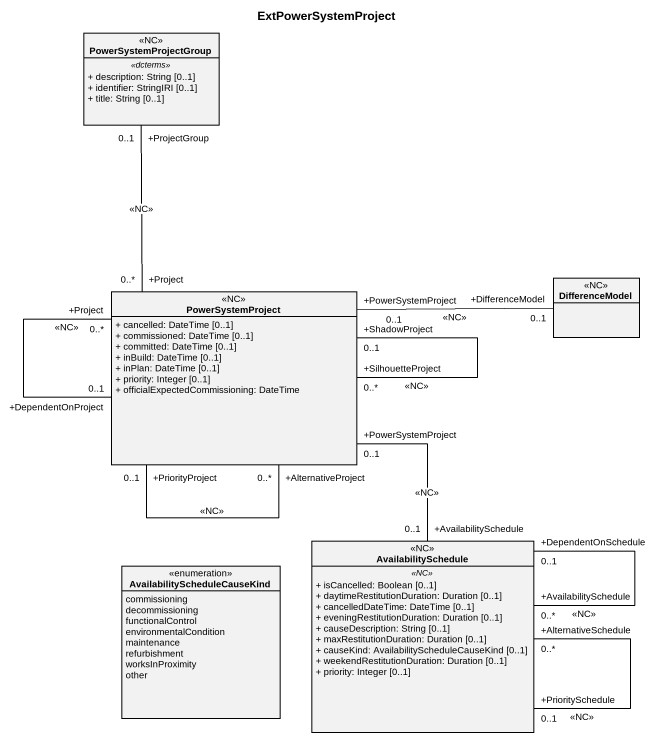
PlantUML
@startuml
title ExtPowerSystemProject
hide circle
hide empty members
skinparam classAttributeIconSize 0
class PowerSystemProjectGroup <<NC>> {
  .. <<dcterms>> ..
  + description: String [0..1]
  + identifier: StringIRI [0..1]
  + title: String [0..1]
}
class PowerSystemProject <<NC>> {
  + cancelled: DateTime [0..1]
  + commissioned: DateTime [0..1]
  + committed: DateTime [0..1]
  + inBuild: DateTime [0..1]
  + inPlan: DateTime [0..1]
  + priority: Integer [0..1]
  + officialExpectedCommissioning: DateTime
}
class DifferenceModel <<NC>>
class AvailabilitySchedule <<NC>> {
  .. <<NC>> ..
  + isCancelled: Boolean [0..1]
  + daytimeRestitutionDuration: Duration [0..1]
  + cancelledDateTime: DateTime [0..1]
  + eveningRestitutionDuration: Duration [0..1]
  + causeDescription: String [0..1]
  + maxRestitutionDuration: Duration [0..1]
  + causeKind: AvailabilityScheduleCauseKind [0..1]
  + weekendRestitutionDuration: Duration [0..1]
  + priority: Integer [0..1]
}
enum "AvailabilityScheduleCauseKind" as AvailabilityScheduleCauseKin {
  commissioning
  decommissioning
  functionalControl
  environmentalCondition
  maintenance
  refurbishment
  worksInProximity
  other
}
PowerSystemProject "+Project\n0..*" -up- "+ProjectGroup\n0..1" PowerSystemProjectGroup : <<NC>>
PowerSystemProject "+Project\n0..*" -- "+DependentOnProject\n0..1" PowerSystemProject : <<NC>>
PowerSystemProject "+SilhouetteProject\n0..*" -- "+ShadowProject\n0..1" PowerSystemProject : <<NC>>
PowerSystemProject "+PriorityProject\n0..1" -- "+AlternativeProject\n0..*" PowerSystemProject : <<NC>>
PowerSystemProject "+PowerSystemProject\n0..1" -right- "+DifferenceModel\n0..1" DifferenceModel : <<NC>>
PowerSystemProject "+PowerSystemProject\n0..1" -- "+AvailabilitySchedule\n0..1" AvailabilitySchedule : <<NC>>
AvailabilitySchedule "+AvailabilitySchedule\n0..*" -- "+DependentOnSchedule\n0..1" AvailabilitySchedule : <<NC>>
AvailabilitySchedule "+PrioritySchedule\n0..1" -- "+AlternativeSchedule\n0..*" AvailabilitySchedule : <<NC>>
@enduml
